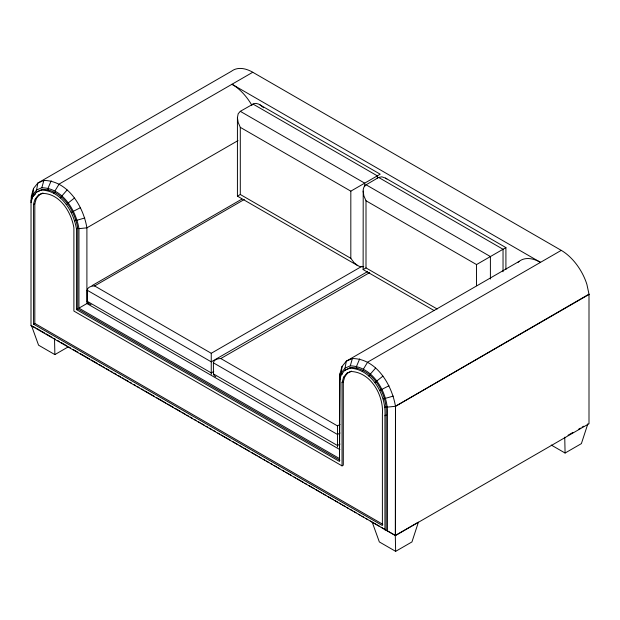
<?xml version="1.0" encoding="UTF-8"?>
<svg xmlns="http://www.w3.org/2000/svg" width="620" height="620" viewBox="0 0 620 620"><rect width="100%" height="100%" fill="white"/><g stroke="black" fill="none" stroke-linecap="round" stroke-linejoin="round"><path stroke-width="0.93" d="M589 294.151L395.467 406.302L395.389 535.517L31 325.608L31.039 200.988L31.411 195.788L33.534 188.41L37.836 183.055L231.446 71.269A39.711 22.924 60 0 1 252.766 72.261L561.255 250.364A39.711 22.924 60 0 1 586.876 284.317L589 294.151L589 423.739L395.467 535.564L395.467 406.302C391.941 385.036 376.526 358.593 352.377 358.538L346.324 361.158L342.015 366.513L339.892 373.891L339.489 461.45L76.454 309.589L76.454 228.881C73.524 211.335 60.915 190.356 41.222 190.077L36.262 192.223L32.736 196.61L31 202.631M344.743 370.326L350.974 367.451C373.31 368.032 387.733 394.723 386.206 415.012L386.206 529.224L384.942 529.961L384.942 415.749C386.469 395.459 372.039 368.768 349.703 368.179L344.743 370.326L341.217 374.713L339.489 380.734M339.52 379.091L341.349 372.736L345.069 368.11L350.3 365.846C373.744 366.451 388.957 394.428 387.438 415.733L387.438 531.363M589 294.477L395.467 406.302L395.389 535.517L381.145 527.294M339.892 373.891L339.52 458.583L78.957 308.148L78.957 228.656C75.865 210.157 62.581 188.046 41.811 187.744L36.58 190.007L32.868 194.633L31.039 200.988M237.421 117.676L238.173 113.77L240.297 111.329L253.906 103.61L256.122 103.408L258.594 104.075L380.207 174.189L350.819 191.154L240.297 127.348L238.173 122.442L237.421 117.676L237.421 196.153L357.756 265.631L360.298 266.709L363.731 266.732M434.155 310.574L363.126 269.568L363.212 189.658L363.87 187.186L365.149 185.365L378.642 177.444L381.819 176.824L385.578 178.126L505.912 247.605L505.912 269.553M32.868 194.633L33.534 188.41M341.349 372.736L342.015 366.513M91.024 304.598L88.466 303.459L87.226 301.738L87.172 290.207C87.629 286.874 91.76 285.967 94.589 285.928L244.288 199.493M215.838 376.743L214.233 375.689L213.451 374.356L213.396 362.824C213.853 359.492 217.984 358.585 220.813 358.546L369.683 272.599M36.58 190.007L37.836 183.055L43.888 180.435C67.944 180.776 83.336 206.406 86.901 227.835L86.901 303.56L339.892 449.624M345.069 368.11L346.324 361.158L519.149 261.377M41.811 187.744L43.888 180.435M350.3 365.846L352.377 358.538M351.501 371.14L347.975 372.667L344.844 376.565L343.31 381.889L343.31 465.147L342.038 465.876L342.038 382.625L343.573 377.293L346.704 373.395L351.106 371.496C371.217 372.356 383.927 395.793 382.385 414.261L382.385 525.528L33.557 324.136L33.557 204.522C34.247 199.237 37.618 194.285 43.013 193.037M382.811 524.311L34.821 323.408L34.821 203.786L36.355 198.462L39.486 194.564M587.861 423.809L581.389 443.625L565.083 453.034L551.219 445.036M48.12 188.038L51.197 180.776M356.608 366.141L359.685 358.872M54.994 190.859L59.156 184.039L252.766 72.261M363.483 368.962L367.644 362.142L561.255 250.364M35.766 193.688L32.736 196.61M61.868 195.974L67.115 189.96M370.357 374.077L375.604 368.063M68.177 202.972L74.423 198.059M376.666 381.075L382.904 376.162M36.262 192.223L42.486 189.348C62.186 189.627 74.788 210.599 77.725 228.144L77.725 308.861L339.915 460.234M41.222 190.077L42.486 189.348M47.205 190.356L48.476 189.619M35.092 199.19L36.355 198.462M33.557 204.522L34.821 203.786M53.723 193.029L54.994 192.301M60.248 197.881L61.52 197.152M66.231 204.522L67.502 203.786M71.192 212.389L72.463 211.66M74.718 220.852L75.989 220.123M76.454 228.881L77.725 228.144M238.026 140.585L86.901 227.835L78.957 228.656M237.421 196.153L240.297 194.494L240.297 127.348M91.969 285.665L241.769 199.175M31.039 325.593L35.193 327.562M33.557 324.136L34.821 323.408M76.454 309.589L77.725 308.861M78.957 308.148L88.575 302.591M31.411 325.376L38.564 345.185L54.87 354.601L67.921 347.068M94.589 285.928L211.249 353.284L361.786 266.368M363.126 269.568L366.002 267.91L366.002 200.756L363.87 195.858L363.126 191.092M367.544 271.606L211.249 361.84L87.172 290.207M213.761 371.458L211.249 372.899L87.172 301.266M366.002 200.756L476.524 264.57L505.912 247.605M349.703 368.179L350.974 367.451M341.217 374.713L342.488 373.984M346.704 373.395L347.975 372.667M355.694 368.458L356.957 367.722M343.573 377.293L344.844 376.565M342.038 382.625L343.31 381.889M362.212 371.132L363.483 370.404M368.729 375.983L370.001 375.255M374.72 382.625L375.991 381.889M379.68 390.492L380.951 389.763M383.207 398.954L384.478 398.226M220.813 358.546L337.474 425.901L339.985 424.452M339.985 433.016L337.474 434.457L213.396 362.824M385.012 407.317L386.283 406.581M384.942 415.749L386.206 415.012M339.985 444.075L337.474 445.524L213.396 373.883M568.044 435.256L572.996 432.396M578.778 429.055L580.429 428.102M582.079 427.149L583.73 426.196M395.645 551.343L411.951 541.934L418.43 522.118L395.304 535.471L395.645 551.343L379.339 541.934L372.186 522.118M73.408 211.265L80.476 207.669M381.897 389.368L388.957 385.772M38.223 195.292L42.625 193.393C60.101 193.642 71.292 212.249 73.896 227.811L73.896 311.07L342.038 465.876M77.128 220.185L84.777 218M385.609 398.288L393.266 396.103M387.515 407.1L395.467 406.302M252.937 104.028L377.34 175.847L377.34 178.514M378.642 177.444L503.037 249.263L503.037 271.723M240.297 111.329L364.692 183.148L364.692 186.705M366.002 184.737L490.397 256.556L490.397 279.023M240.297 194.494L350.819 258.308L354.005 262.601L357.756 265.631M366.002 267.91L437.17 309M36.363 328.236L41.315 331.096M41.897 331.429L44.624 333.002M46.089 333.847L48.748 335.389M49.437 335.784L52.057 337.296M53.622 338.202L55.296 339.171M57.815 340.62L59.489 341.589M61.163 342.558L67.03 345.937M68.704 346.906L70.378 347.874M72.889 349.324L77.919 352.23M80.43 353.679L89.644 358.996M91.318 359.964L97.185 363.351M98.859 364.32L101.37 365.769M103.044 366.738L104.718 367.707M106.4 368.668L108.911 370.125M110.585 371.086L112.259 372.054M113.933 373.023L116.451 374.472M118.125 375.441L120.636 376.89M122.311 377.859L123.984 378.828M125.666 379.797L128.177 381.246M129.851 382.215L131.525 383.175M134.036 384.632L135.718 385.594M137.392 386.562L139.066 387.531M141.577 388.98L143.251 389.949M144.933 390.918L154.14 396.234M156.659 397.691L165.873 403.008M167.547 403.976L173.406 407.363M175.088 408.324L180.947 411.711M182.621 412.68L185.14 414.129M186.814 415.098L188.488 416.067M190.162 417.035L192.673 418.485M194.355 419.453L196.029 420.414M198.54 421.871L200.213 422.832M201.888 423.801L204.406 425.25M206.08 426.219L207.754 427.188M209.428 428.157L211.939 429.606M213.613 430.575L215.295 431.543M217.806 432.993L219.48 433.961M221.154 434.93L230.369 440.246M232.88 441.696L237.91 444.602M239.583 445.563L242.095 447.02M243.776 447.981L249.635 451.368M251.309 452.337L257.176 455.723M258.85 456.692L261.361 458.141M263.043 459.11L264.717 460.071M266.391 461.04L268.902 462.489M270.576 463.458L272.25 464.427M273.931 465.395L276.442 466.844M278.117 467.813L279.791 468.782M282.301 470.231L283.983 471.2M285.657 472.161L291.516 475.548M294.035 477.005L295.709 477.966M297.383 478.935L303.25 482.321M304.924 483.29L306.598 484.259M309.109 485.708L314.138 488.607M315.812 489.575L321.672 492.962M323.353 493.931L325.864 495.38M327.538 496.349L333.405 499.728M335.079 500.696L337.59 502.146M339.264 503.114L340.938 504.083M342.62 505.052L345.131 506.501M346.805 507.47L348.479 508.439M350.153 509.4L352.672 510.857M354.346 511.818L356.019 512.787M358.531 514.236L360.204 515.204M361.886 516.173L363.56 517.142M366.071 518.591L367.745 519.56M370.256 521.009L371.938 521.978M373.612 522.947L379.618 526.411M385.578 178.126L386.857 178.963M259.873 104.718L263.632 107.741M387.004 406.953L387.089 407.363M564.743 437.162L565.083 453.034M54.529 338.729L54.87 354.601M476.524 264.57L476.524 285.673M350.819 191.154L350.819 258.308M337.474 425.901L337.474 447.012M211.249 353.284L211.249 374.395M31.411 195.788L31.411 197.726M251.945 105.4A39.711 22.924 60 0 0 231.981 84.258L540.47 262.361A39.711 22.924 60 0 0 517.902 262.462"/></g></svg>
